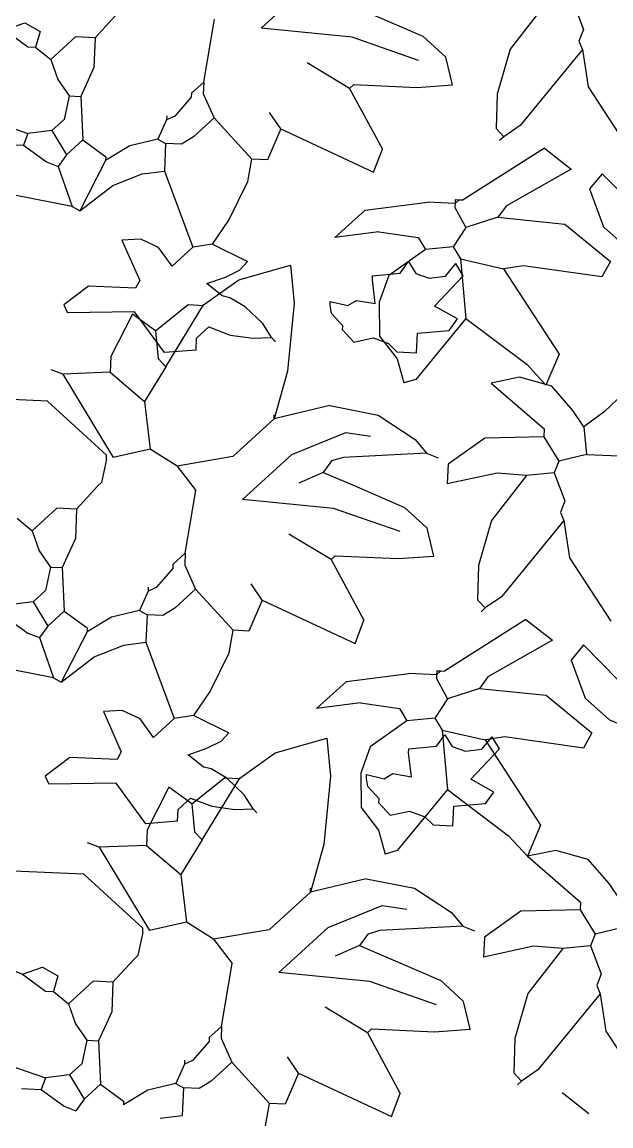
# Model space of a CAD drawing. Header units: inches. Extents: x 2960 to 8891, y 1487 to 4457.
# Drawn here: x 3143.7 to 3191.3, y 3438.8 to 3528.1 of the extents above; entities that cross this region are included whole.
import ezdxf

# ---------------------------------------------------------------- set-up
doc = ezdxf.new("R2010")
doc.units = ezdxf.units.IN
doc.header["$MEASUREMENT"] = 0
doc.layers.add('G-HEDGE', color=96, linetype='Continuous', lineweight=25)

msp = doc.modelspace()

# ---------------------------------------------------------------- linework, layer by layer
at = {"layer": 'G-HEDGE'}
for p, q in [((3162.971, 3527.612), (3166.96, 3531.247)), ((3185.936, 3529.548), (3183.109, 3525.923)), ((3188.18, 3529.77), (3189.039, 3527.498)), ((3151.242, 3528.682), (3149.566, 3526.84)), ((3171.993, 3528.735), (3176.066, 3526.961)), ((3142.251, 3527.478), (3143.873, 3528.046)), ((3143.873, 3528.046), (3145.119, 3527.353)), ((3158.348, 3523.265), (3159.207, 3528.335)), ((3142.251, 3527.478), (3144.107, 3526.12)), ((3145.119, 3527.353), (3144.745, 3526.092)), ((3147.972, 3526.909), (3145.977, 3525.081)), ((3149.566, 3526.84), (3147.972, 3526.909)), ((3149.566, 3526.84), (3149.467, 3524.446)), ((3170.342, 3526.882), (3162.971, 3527.612)), ((3175.715, 3525.015), (3170.342, 3526.882)), ((3176.066, 3526.961), (3177.908, 3525.285)), ((3189.039, 3527.498), (3188.679, 3526.556)), ((3144.107, 3526.12), (3144.745, 3526.092)), ((3144.745, 3526.092), (3145.977, 3525.081)), ((3183.109, 3525.923), (3182.071, 3522.282)), ((3188.97, 3525.905), (3183.913, 3519.741)), ((3188.679, 3526.556), (3188.97, 3525.905)), ((3188.97, 3525.904), (3189.426, 3522.883)), ((3145.977, 3525.081), (3146.546, 3523.46)), ((3178.448, 3523.027), (3177.908, 3525.285)), ((3149.467, 3524.446), (3148.402, 3522.102)), ((3170.137, 3522.751), (3166.715, 3524.816)), ((3146.546, 3523.46), (3147.446, 3522.144)), ((3158.348, 3523.265), (3157.35, 3522.351)), ((3158.348, 3523.265), (3158.306, 3522.309)), ((3157.35, 3522.351), (3157.336, 3522.032)), ((3170.137, 3522.751), (3170.469, 3523.056)), ((3170.137, 3522.751), (3172.796, 3517.847)), ((3170.469, 3523.056), (3175.566, 3522.833)), ((3175.566, 3522.833), (3178.448, 3523.027)), ((3189.426, 3522.883), (3192.764, 3517.759)), ((3147.446, 3522.144), (3147.044, 3520.246)), ((3147.446, 3522.144), (3148.402, 3522.102)), ((3148.402, 3522.102), (3148.567, 3518.584)), ((3157.336, 3522.032), (3155.993, 3520.495)), ((3158.306, 3522.309), (3159.178, 3520.356)), ((3182.071, 3522.282), (3181.987, 3519.506)), ((3164.567, 3519.482), (3163.667, 3520.798)), ((3140.976, 3520.192), (3144.121, 3519.097)), ((3147.044, 3520.246), (3146.047, 3519.332)), ((3155.341, 3520.203), (3154.635, 3518.639)), ((3155.355, 3520.523), (3155.341, 3520.203)), ((3155.993, 3520.495), (3155.341, 3520.203)), ((3159.178, 3520.356), (3157.516, 3518.832)), ((3159.178, 3520.356), (3162.226, 3517.03)), ((3183.913, 3519.741), (3182.597, 3518.84)), ((3144.121, 3519.097), (3143.76, 3518.155)), ((3146.047, 3519.332), (3144.121, 3519.097)), ((3146.047, 3519.332), (3147.237, 3517.365)), ((3157.516, 3518.832), (3156.533, 3518.236)), ((3164.567, 3519.482), (3163.5, 3516.975)), ((3164.567, 3519.482), (3172.075, 3515.963)), ((3181.987, 3519.506), (3182.597, 3518.84)), ((3182.597, 3518.84), (3182.265, 3518.536)), ((3142.168, 3518.225), (3143.76, 3518.155)), ((3143.76, 3518.155), (3145.616, 3516.797)), ((3148.567, 3518.584), (3147.237, 3517.365)), ((3148.567, 3518.584), (3150.423, 3517.226)), ((3152.376, 3518.099), (3150.409, 3516.908)), ((3154.635, 3518.639), (3152.376, 3518.099)), ((3154.635, 3518.639), (3155.258, 3518.292)), ((3155.258, 3518.292), (3155.161, 3516.062)), ((3156.533, 3518.236), (3155.258, 3518.292)), ((3185.886, 3517.914), (3179.32, 3513.732)), ((3185.886, 3517.914), (3188.047, 3516.224)), ((3147.237, 3517.365), (3146.558, 3516.437)), ((3150.423, 3517.226), (3150.409, 3516.908)), ((3161.905, 3515.212), (3162.226, 3517.03)), ((3163.5, 3516.975), (3162.226, 3517.03)), ((3172.075, 3515.963), (3172.796, 3517.847)), ((3145.616, 3516.797), (3146.558, 3516.437)), ((3146.558, 3516.437), (3147.694, 3513.196)), ((3150.409, 3516.908), (3148.317, 3512.849)), ((3188.047, 3516.224), (3182.81, 3513.26)), ((3150.985, 3514.89), (3153.371, 3515.83)), ((3153.371, 3515.83), (3155.161, 3516.062)), ((3155.161, 3516.062), (3157.446, 3509.898)), ((3160.361, 3512.085), (3161.905, 3515.212)), ((3190.553, 3515.849), (3189.541, 3514.617)), ((3193.373, 3512.974), (3190.553, 3515.849)), ((3147.694, 3513.196), (3141.364, 3514.429)), ((3148.317, 3512.849), (3150.985, 3514.89)), ((3189.541, 3514.617), (3190.673, 3511.556)), ((3171.39, 3512.894), (3176.438, 3513.538)), ((3178.668, 3513.441), (3176.438, 3513.538)), ((3178.668, 3513.441), (3178.654, 3513.122)), ((3178.682, 3513.76), (3178.668, 3513.441)), ((3179, 3513.746), (3178.668, 3513.441)), ((3178.682, 3513.76), (3179, 3513.746)), ((3179, 3513.746), (3179.32, 3513.732)), ((3147.694, 3513.196), (3148.317, 3512.849)), ((3168.949, 3510.697), (3171.39, 3512.894)), ((3178.654, 3513.122), (3179.541, 3511.487)), ((3182.81, 3513.26), (3182.132, 3512.332)), ((3159.053, 3510.146), (3160.361, 3512.085)), ((3182.132, 3512.332), (3179.541, 3511.487)), ((3182.132, 3512.332), (3187.533, 3511.778)), ((3187.533, 3511.778), (3191.232, 3508.743)), ((3172.504, 3511.156), (3168.949, 3510.697)), ((3172.504, 3511.156), (3175.676, 3510.698)), ((3179.541, 3511.487), (3178.516, 3509.937)), ((3190.673, 3511.556), (3192.648, 3509.781)), ((3153.259, 3510.552), (3151.725, 3510.466)), ((3151.725, 3510.466), (3153.179, 3507.211)), ((3154.695, 3509.875), (3153.259, 3510.552)), ((3155.783, 3508.374), (3154.695, 3509.875)), ((3157.446, 3509.898), (3155.783, 3508.374)), ((3159.053, 3510.146), (3157.446, 3509.898)), ((3159.053, 3510.146), (3161.865, 3508.747)), ((3175.676, 3510.698), (3176.272, 3509.715)), ((3178.516, 3509.937), (3176.272, 3509.715)), ((3178.516, 3509.937), (3179.111, 3508.953)), ((3176.272, 3509.715), (3173.307, 3507.61)), ((3179.111, 3508.953), (3182.588, 3508.163)), ((3179.111, 3508.953), (3179.54, 3504.146)), ((3160.102, 3507.489), (3161.241, 3508.054)), ((3161.19, 3507.263), (3165.347, 3508.464)), ((3161.241, 3508.054), (3161.865, 3508.747)), ((3165.347, 3508.464), (3165.652, 3505.38)), ((3174.229, 3507.815), (3174.908, 3508.743)), ((3174.908, 3508.743), (3175.49, 3507.789)), ((3177.88, 3507.57), (3178.732, 3508.576)), ((3179.327, 3507.593), (3178.732, 3508.576)), ((3184.195, 3508.411), (3182.588, 3508.163)), ((3182.588, 3508.163), (3187.075, 3501.264)), ((3190.54, 3507.497), (3184.195, 3508.411)), ((3191.232, 3508.743), (3190.54, 3507.497)), ((3153.179, 3507.211), (3152.832, 3506.587)), ((3158.317, 3505.239), (3161.19, 3507.263)), ((3158.595, 3506.975), (3160.102, 3507.489)), ((3171.972, 3507.274), (3171.985, 3507.594)), ((3172.206, 3505.349), (3171.972, 3507.274)), ((3171.985, 3507.594), (3174.229, 3507.815)), ((3173.307, 3507.61), (3172.533, 3505.473)), ((3175.49, 3507.789), (3176.563, 3507.399)), ((3176.563, 3507.399), (3177.88, 3507.57)), ((3176.986, 3505.141), (3179.327, 3507.593)), ((3149.009, 3506.754), (3147.028, 3505.244)), ((3152.832, 3506.587), (3149.009, 3506.754)), ((3159.828, 3505.963), (3158.595, 3506.975)), ((3160.44, 3505.816), (3159.828, 3505.963)), ((3161.698, 3505.086), (3160.44, 3505.816)), ((3165.652, 3505.38), (3165.119, 3499.875)), ((3168.553, 3505.208), (3168.567, 3505.527)), ((3168.567, 3505.527), (3169.994, 3505.185)), ((3169.994, 3505.185), (3170.705, 3505.598)), ((3170.705, 3505.598), (3172.206, 3505.349)), ((3172.533, 3505.473), (3172.559, 3502.708)), ((3147.028, 3505.244), (3147.319, 3504.593)), ((3152.749, 3504.675), (3147.319, 3504.593)), ((3152.582, 3504.499), (3150.836, 3501.063)), ((3154.438, 3503.14), (3152.582, 3504.499)), ((3155.159, 3501.379), (3152.749, 3504.675)), ((3154.438, 3503.14), (3157.084, 3505.26)), ((3155.269, 3500.231), (3158.317, 3505.239)), ((3157.084, 3505.26), (3158.358, 3505.204)), ((3163.105, 3503.734), (3161.698, 3505.086)), ((3168.66, 3504.546), (3168.553, 3505.208)), ((3169.574, 3503.548), (3168.66, 3504.546)), ((3178.856, 3504.101), (3176.986, 3505.141)), ((3163.831, 3502.596), (3163.105, 3503.734)), ((3179.54, 3504.146), (3175.494, 3499.214)), ((3178.176, 3503.173), (3178.856, 3504.101)), ((3179.54, 3504.146), (3184.485, 3500.419)), ((3154.438, 3503.14), (3154.659, 3500.896)), ((3157.764, 3502.541), (3158.761, 3503.456)), ((3158.761, 3503.456), (3160.484, 3502.804)), ((3160.484, 3502.804), (3162.349, 3502.539)), ((3169.56, 3503.23), (3169.574, 3503.548)), ((3169.865, 3502.898), (3169.56, 3503.23)), ((3169.865, 3502.898), (3170.474, 3502.233)), ((3172.559, 3502.708), (3173.971, 3500.877)), ((3175.545, 3501.373), (3175.614, 3502.966)), ((3175.614, 3502.966), (3178.176, 3503.173)), ((3157.722, 3501.586), (3157.764, 3502.541)), ((3162.349, 3502.539), (3163.831, 3502.596)), ((3163.831, 3502.596), (3164.135, 3502.264)), ((3170.474, 3502.233), (3172.045, 3502.569)), ((3172.045, 3502.569), (3173.279, 3502.115)), ((3173.279, 3502.115), (3173.951, 3501.442)), ((3150.836, 3501.063), (3150.78, 3499.789)), ((3157.722, 3501.586), (3155.159, 3501.379)), ((3173.951, 3501.442), (3175.545, 3501.373)), ((3187.075, 3501.264), (3186.008, 3498.756)), ((3155.269, 3500.231), (3153.55, 3497.433)), ((3154.659, 3500.896), (3155.269, 3500.231)), ((3173.971, 3500.877), (3174.524, 3498.938)), ((3184.485, 3500.419), (3186.008, 3498.756)), ((3146.943, 3499.637), (3146.001, 3499.997)), ((3150.78, 3499.789), (3146.943, 3499.637)), ((3146.943, 3499.637), (3151.022, 3492.903)), ((3150.78, 3499.789), (3153.55, 3497.433)), ((3165.119, 3499.875), (3164.023, 3496.019)), ((3175.494, 3499.214), (3174.524, 3498.938)), ((3183.87, 3499.39), (3181.568, 3498.91)), ((3186.477, 3498.662), (3183.87, 3499.39)), ((3181.568, 3498.91), (3185.876, 3495.211)), ((3188.176, 3496.706), (3186.477, 3498.662)), ((3145.699, 3497.457), (3135.376, 3497.907)), ((3150.488, 3493.098), (3145.699, 3497.457)), ((3153.55, 3497.433), (3154.021, 3493.582)), ((3192.316, 3498.1), (3190.724, 3496.595)), ((3168.539, 3497.1), (3164.023, 3496.019)), ((3168.539, 3497.1), (3172.44, 3496.33)), ((3189.076, 3495.391), (3188.176, 3496.706)), ((3190.724, 3496.595), (3189.076, 3495.391)), ((3164.023, 3496.019), (3160.698, 3492.972)), ((3164.023, 3496.019), (3164.036, 3496.338)), ((3172.44, 3496.33), (3175.432, 3494.357)), ((3165.459, 3493.142), (3169.822, 3494.925)), ((3169.822, 3494.925), (3171.823, 3494.634)), ((3185.876, 3495.211), (3185.848, 3494.574)), ((3189.076, 3495.391), (3189.297, 3493.147)), ((3175.432, 3494.357), (3176.351, 3493.247)), ((3181.055, 3494.464), (3178.09, 3492.358)), ((3185.848, 3494.574), (3181.055, 3494.464)), ((3185.848, 3494.574), (3187.039, 3492.607)), ((3150.474, 3492.779), (3150.488, 3493.098)), ((3154.021, 3493.582), (3151.022, 3492.903)), ((3156.195, 3492.211), (3154.021, 3493.582)), ((3160.698, 3492.972), (3156.195, 3492.211)), ((3161.469, 3489.507), (3165.459, 3493.142)), ((3169.632, 3492.901), (3168.663, 3492.625)), ((3176.351, 3493.247), (3169.632, 3492.901)), ((3176.351, 3493.247), (3177.293, 3492.887)), ((3189.297, 3493.147), (3187.039, 3492.607)), ((3189.297, 3493.147), (3194.395, 3492.925)), ((3150.474, 3492.779), (3150.073, 3490.881)), ((3156.195, 3492.211), (3157.705, 3490.23)), ((3168.663, 3492.625), (3167.984, 3491.697)), ((3178.09, 3492.358), (3178.021, 3490.766)), ((3187.039, 3492.607), (3186.679, 3491.665)), ((3167.984, 3491.697), (3166.031, 3490.824)), ((3167.984, 3491.697), (3170.491, 3490.63)), ((3182.067, 3491.637), (3178.021, 3490.766)), ((3184.434, 3491.443), (3181.607, 3487.818)), ((3184.434, 3491.444), (3182.067, 3491.637)), ((3186.679, 3491.665), (3184.435, 3491.444)), ((3186.679, 3491.665), (3187.537, 3489.393)), ((3149.741, 3490.577), (3148.064, 3488.735)), ((3150.073, 3490.881), (3149.741, 3490.577)), ((3156.846, 3485.16), (3157.705, 3490.23)), ((3170.491, 3490.63), (3174.564, 3488.856)), ((3168.84, 3488.777), (3161.469, 3489.507)), ((3187.537, 3489.393), (3187.177, 3488.451)), ((3146.471, 3488.804), (3144.476, 3486.976)), ((3148.064, 3488.735), (3146.471, 3488.804)), ((3148.064, 3488.735), (3147.965, 3486.341)), ((3174.213, 3486.91), (3168.84, 3488.777)), ((3174.564, 3488.856), (3176.406, 3487.18)), ((3187.177, 3488.451), (3187.468, 3487.8)), ((3143.243, 3487.987), (3144.476, 3486.976)), ((3181.607, 3487.818), (3180.569, 3484.177)), ((3187.468, 3487.8), (3182.411, 3481.636)), ((3187.468, 3487.799), (3187.924, 3484.778)), ((3144.476, 3486.976), (3145.044, 3485.355)), ((3168.635, 3484.646), (3165.213, 3486.711)), ((3176.946, 3484.922), (3176.406, 3487.18)), ((3147.965, 3486.341), (3146.9, 3483.997)), ((3145.044, 3485.355), (3145.944, 3484.039)), ((3156.846, 3485.16), (3155.848, 3484.246)), ((3156.846, 3485.16), (3156.804, 3484.204)), ((3168.635, 3484.646), (3168.967, 3484.951)), ((3168.967, 3484.951), (3174.064, 3484.728)), ((3174.064, 3484.728), (3176.946, 3484.922)), ((3145.944, 3484.039), (3145.542, 3482.141)), ((3145.944, 3484.039), (3146.9, 3483.997)), ((3146.9, 3483.997), (3147.065, 3480.478)), ((3155.848, 3484.246), (3155.834, 3483.927)), ((3156.804, 3484.204), (3157.676, 3482.251)), ((3168.635, 3484.646), (3171.294, 3479.742)), ((3180.569, 3484.177), (3180.485, 3481.401)), ((3187.924, 3484.778), (3191.262, 3479.654)), ((3155.834, 3483.927), (3154.491, 3482.39)), ((3153.853, 3482.418), (3153.839, 3482.098)), ((3154.491, 3482.39), (3153.839, 3482.098)), ((3157.676, 3482.251), (3156.015, 3480.727)), ((3157.676, 3482.251), (3160.724, 3478.925)), ((3163.065, 3481.377), (3162.165, 3482.693)), ((3145.542, 3482.141), (3144.545, 3481.227)), ((3153.839, 3482.098), (3153.133, 3480.534)), ((3163.065, 3481.377), (3161.998, 3478.87)), ((3163.065, 3481.377), (3170.573, 3477.858)), ((3180.485, 3481.401), (3181.095, 3480.735)), ((3182.411, 3481.636), (3181.095, 3480.735)), ((3144.545, 3481.227), (3142.619, 3480.992)), ((3144.545, 3481.227), (3145.736, 3479.26)), ((3147.065, 3480.478), (3145.736, 3479.26)), ((3147.065, 3480.478), (3148.921, 3479.121)), ((3153.133, 3480.534), (3150.875, 3479.993)), ((3153.133, 3480.534), (3153.756, 3480.187)), ((3156.015, 3480.727), (3155.031, 3480.131)), ((3181.095, 3480.735), (3180.763, 3480.431)), ((3142.258, 3480.05), (3144.114, 3478.692)), ((3150.875, 3479.993), (3148.907, 3478.803)), ((3153.756, 3480.187), (3153.659, 3477.957)), ((3155.031, 3480.131), (3153.756, 3480.187)), ((3170.573, 3477.858), (3171.294, 3479.742)), ((3184.384, 3479.809), (3177.818, 3475.627)), ((3184.384, 3479.809), (3186.545, 3478.119)), ((3144.114, 3478.692), (3145.056, 3478.332)), ((3145.736, 3479.26), (3145.056, 3478.332)), ((3148.907, 3478.803), (3146.815, 3474.744)), ((3148.921, 3479.121), (3148.907, 3478.803)), ((3160.403, 3477.107), (3160.724, 3478.925)), ((3161.998, 3478.87), (3160.724, 3478.925)), ((3145.056, 3478.332), (3146.192, 3475.091)), ((3149.483, 3476.784), (3151.869, 3477.725)), ((3151.869, 3477.725), (3153.659, 3477.957)), ((3153.659, 3477.957), (3155.944, 3471.792)), ((3186.545, 3478.119), (3181.308, 3475.155)), ((3189.051, 3477.744), (3188.039, 3476.512)), ((3191.871, 3474.869), (3189.051, 3477.744)), ((3158.86, 3473.98), (3160.403, 3477.107)), ((3146.192, 3475.091), (3139.862, 3476.324)), ((3146.815, 3474.744), (3149.483, 3476.784)), ((3188.039, 3476.512), (3189.171, 3473.451)), ((3146.192, 3475.091), (3146.815, 3474.744)), ((3169.889, 3474.789), (3174.936, 3475.433)), ((3177.166, 3475.336), (3174.936, 3475.433)), ((3177.166, 3475.336), (3177.153, 3475.017)), ((3177.18, 3475.655), (3177.166, 3475.336)), ((3177.499, 3475.641), (3177.166, 3475.336)), ((3177.18, 3475.655), (3177.499, 3475.641)), ((3177.499, 3475.641), (3177.818, 3475.627)), ((3181.308, 3475.155), (3180.63, 3474.227)), ((3167.447, 3472.592), (3169.889, 3474.789)), ((3177.153, 3475.017), (3178.039, 3473.382)), ((3180.63, 3474.227), (3178.039, 3473.382)), ((3180.63, 3474.227), (3186.032, 3473.672)), ((3157.551, 3472.041), (3158.86, 3473.98)), ((3178.039, 3473.382), (3177.014, 3471.831)), ((3186.032, 3473.672), (3189.73, 3470.638)), ((3189.171, 3473.451), (3191.146, 3471.676)), ((3151.757, 3472.447), (3150.223, 3472.361)), ((3150.223, 3472.361), (3151.677, 3469.106)), ((3153.193, 3471.77), (3151.757, 3472.447)), ((3171.002, 3473.051), (3167.447, 3472.592)), ((3171.002, 3473.051), (3174.174, 3472.593)), ((3174.174, 3472.593), (3174.77, 3471.609)), ((3154.281, 3470.269), (3153.193, 3471.77)), ((3155.944, 3471.792), (3154.281, 3470.269)), ((3157.551, 3472.041), (3155.944, 3471.792)), ((3157.551, 3472.041), (3160.363, 3470.642)), ((3174.77, 3471.609), (3171.805, 3469.505)), ((3177.014, 3471.831), (3174.77, 3471.609)), ((3177.014, 3471.831), (3177.609, 3470.848)), ((3191.146, 3471.676), (3194.785, 3470.152)), ((3159.739, 3469.949), (3160.363, 3470.642)), ((3177.609, 3470.848), (3181.086, 3470.058)), ((3177.609, 3470.848), (3178.038, 3466.041)), ((3189.73, 3470.638), (3189.038, 3469.392)), ((3158.601, 3469.384), (3159.739, 3469.949)), ((3164.128, 3469.005), (3168.285, 3470.205)), ((3168.285, 3470.205), (3168.59, 3467.121)), ((3177.167, 3469.556), (3177.846, 3470.484)), ((3177.846, 3470.484), (3178.427, 3469.53)), ((3180.817, 3469.312), (3181.669, 3470.317)), ((3182.693, 3470.306), (3181.086, 3470.058)), ((3181.086, 3470.058), (3185.573, 3463.158)), ((3182.264, 3469.334), (3181.669, 3470.317)), ((3189.038, 3469.392), (3182.693, 3470.306)), ((3151.677, 3469.106), (3151.33, 3468.482)), ((3157.093, 3468.869), (3158.601, 3469.384)), ((3158.326, 3467.858), (3157.093, 3468.869)), ((3161.254, 3466.98), (3164.128, 3469.005)), ((3171.805, 3469.505), (3171.031, 3467.368)), ((3174.909, 3469.016), (3174.923, 3469.335)), ((3175.144, 3467.09), (3174.909, 3469.016)), ((3174.923, 3469.335), (3177.167, 3469.556)), ((3178.427, 3469.53), (3179.501, 3469.14)), ((3179.501, 3469.14), (3180.817, 3469.312)), ((3179.923, 3466.882), (3182.264, 3469.334)), ((3147.507, 3468.649), (3145.526, 3467.139)), ((3151.33, 3468.482), (3147.507, 3468.649)), ((3145.526, 3467.139), (3145.817, 3466.488)), ((3157.375, 3464.882), (3160.022, 3467.001)), ((3158.938, 3467.711), (3158.326, 3467.858)), ((3160.196, 3466.981), (3158.938, 3467.711)), ((3160.022, 3467.001), (3161.296, 3466.946)), ((3168.59, 3467.121), (3168.057, 3461.616)), ((3171.031, 3467.368), (3171.057, 3464.603)), ((3171.49, 3466.949), (3171.504, 3467.268)), ((3171.504, 3467.268), (3172.932, 3466.927)), ((3172.932, 3466.927), (3173.642, 3467.339)), ((3173.642, 3467.339), (3175.144, 3467.09)), ((3151.247, 3466.57), (3145.817, 3466.488)), ((3153.657, 3463.273), (3151.247, 3466.57)), ((3155.519, 3466.24), (3153.773, 3462.804)), ((3157.375, 3464.882), (3155.519, 3466.24)), ((3158.206, 3461.972), (3161.254, 3466.98)), ((3161.603, 3465.629), (3160.196, 3466.981)), ((3171.597, 3466.287), (3171.49, 3466.949)), ((3172.512, 3465.29), (3171.597, 3466.287)), ((3181.793, 3465.843), (3179.923, 3466.882)), ((3156.262, 3464.436), (3157.259, 3465.351)), ((3157.259, 3465.351), (3158.983, 3464.699)), ((3162.329, 3464.491), (3161.603, 3465.629)), ((3172.498, 3464.971), (3172.512, 3465.29)), ((3178.038, 3466.041), (3173.992, 3461.109)), ((3178.038, 3466.041), (3182.983, 3462.314)), ((3181.114, 3464.915), (3181.793, 3465.843)), ((3156.22, 3463.481), (3156.262, 3464.436)), ((3157.375, 3464.882), (3157.596, 3462.638)), ((3158.983, 3464.699), (3160.847, 3464.434)), ((3160.847, 3464.434), (3162.329, 3464.491)), ((3162.329, 3464.491), (3162.633, 3464.159)), ((3171.057, 3464.603), (3172.469, 3462.772)), ((3172.803, 3464.639), (3172.498, 3464.971)), ((3172.803, 3464.639), (3173.412, 3463.974)), ((3178.482, 3463.114), (3178.552, 3464.707)), ((3178.552, 3464.707), (3181.114, 3464.915)), ((3156.22, 3463.481), (3153.657, 3463.273)), ((3173.412, 3463.974), (3174.983, 3464.31)), ((3174.983, 3464.31), (3176.217, 3463.856)), ((3176.217, 3463.856), (3176.889, 3463.184)), ((3153.773, 3462.804), (3153.718, 3461.53)), ((3157.596, 3462.638), (3158.206, 3461.972)), ((3172.469, 3462.772), (3173.022, 3460.833)), ((3176.889, 3463.184), (3178.482, 3463.114)), ((3185.573, 3463.158), (3184.506, 3460.651)), ((3149.88, 3461.378), (3148.939, 3461.739)), ((3158.206, 3461.972), (3156.488, 3459.174)), ((3182.983, 3462.314), (3184.506, 3460.651)), ((3153.718, 3461.53), (3149.88, 3461.378)), ((3149.88, 3461.378), (3153.959, 3454.644)), ((3153.718, 3461.53), (3156.488, 3459.174)), ((3168.057, 3461.616), (3166.96, 3457.76)), ((3173.992, 3461.109), (3173.022, 3460.833)), ((3186.808, 3461.131), (3184.506, 3460.651)), ((3189.415, 3460.403), (3186.808, 3461.131)), ((3184.506, 3460.651), (3188.813, 3456.953)), ((3191.114, 3458.448), (3189.415, 3460.403)), ((3148.636, 3459.198), (3138.313, 3459.648)), ((3153.426, 3454.84), (3148.636, 3459.198)), ((3156.488, 3459.174), (3156.959, 3455.323)), ((3171.477, 3458.841), (3166.96, 3457.76)), ((3166.96, 3457.76), (3166.974, 3458.079)), ((3171.477, 3458.841), (3175.378, 3458.072)), ((3175.378, 3458.072), (3178.37, 3456.098)), ((3192.014, 3457.132), (3191.114, 3458.448)), ((3166.96, 3457.76), (3163.636, 3454.713)), ((3168.396, 3454.884), (3172.76, 3456.666)), ((3172.76, 3456.666), (3174.76, 3456.375)), ((3188.785, 3456.315), (3183.992, 3456.205)), ((3188.813, 3456.953), (3188.785, 3456.315)), ((3188.785, 3456.315), (3189.977, 3454.348)), ((3178.37, 3456.098), (3179.289, 3454.989)), ((3183.992, 3456.205), (3181.028, 3454.099)), ((3153.412, 3454.52), (3153.01, 3452.623)), ((3153.412, 3454.52), (3153.426, 3454.84)), ((3156.959, 3455.323), (3153.96, 3454.644)), ((3159.133, 3453.952), (3156.959, 3455.323)), ((3163.636, 3454.713), (3159.133, 3453.952)), ((3164.406, 3451.248), (3168.396, 3454.884)), ((3172.57, 3454.643), (3171.6, 3454.366)), ((3179.289, 3454.989), (3172.57, 3454.643)), ((3179.289, 3454.989), (3180.231, 3454.629)), ((3192.235, 3454.888), (3189.977, 3454.348)), ((3159.133, 3453.952), (3160.643, 3451.971)), ((3171.6, 3454.366), (3170.922, 3453.438)), ((3181.028, 3454.099), (3180.958, 3452.507)), ((3189.977, 3454.348), (3189.616, 3453.406)), ((3170.922, 3453.438), (3168.969, 3452.566)), ((3170.922, 3453.438), (3173.429, 3452.371)), ((3185.004, 3453.378), (3180.958, 3452.507)), ((3187.372, 3453.185), (3184.545, 3449.559)), ((3187.372, 3453.185), (3185.004, 3453.378)), ((3189.616, 3453.406), (3187.372, 3453.185)), ((3189.616, 3453.406), (3190.475, 3451.134)), ((3140.239, 3452.542), (3143.687, 3451.114)), ((3152.678, 3452.318), (3151.002, 3450.476)), ((3153.01, 3452.623), (3152.678, 3452.318)), ((3159.783, 3446.901), (3160.643, 3451.971)), ((3173.429, 3452.371), (3177.502, 3450.597)), ((3143.687, 3451.114), (3145.308, 3451.682)), ((3143.687, 3451.114), (3145.543, 3449.756)), ((3145.308, 3451.682), (3146.555, 3450.989)), ((3146.555, 3450.989), (3146.181, 3449.729)), ((3171.777, 3450.518), (3164.406, 3451.248)), ((3190.475, 3451.134), (3190.115, 3450.192)), ((3149.408, 3450.545), (3147.413, 3448.717)), ((3151.002, 3450.476), (3149.408, 3450.545)), ((3151.002, 3450.476), (3150.903, 3448.082)), ((3177.151, 3448.651), (3171.777, 3450.518)), ((3177.502, 3450.597), (3179.344, 3448.921)), ((3190.115, 3450.192), (3190.405, 3449.541)), ((3145.543, 3449.756), (3146.181, 3449.729)), ((3146.181, 3449.729), (3147.413, 3448.717)), ((3184.545, 3449.559), (3183.506, 3445.918)), ((3190.405, 3449.541), (3185.348, 3443.377)), ((3190.405, 3449.541), (3190.862, 3446.519)), ((3147.413, 3448.717), (3147.981, 3447.096)), ((3171.572, 3446.387), (3168.151, 3448.452)), ((3179.883, 3446.663), (3179.344, 3448.921)), ((3150.903, 3448.082), (3149.837, 3445.739)), ((3147.981, 3447.096), (3148.882, 3445.78)), ((3159.783, 3446.901), (3158.786, 3445.987)), ((3159.783, 3446.901), (3159.742, 3445.945)), ((3171.572, 3446.387), (3171.905, 3446.692)), ((3171.905, 3446.692), (3177.002, 3446.469)), ((3177.002, 3446.469), (3179.883, 3446.663)), ((3190.862, 3446.519), (3194.2, 3441.395)), ((3148.882, 3445.78), (3148.48, 3443.882)), ((3148.882, 3445.78), (3149.837, 3445.739)), ((3149.837, 3445.739), (3150.003, 3442.22)), ((3158.772, 3445.668), (3157.428, 3444.131)), ((3158.786, 3445.987), (3158.772, 3445.668)), ((3159.742, 3445.945), (3160.614, 3443.992)), ((3171.572, 3446.387), (3174.231, 3441.483)), ((3183.506, 3445.918), (3183.423, 3443.142)), ((3142.412, 3443.828), (3145.557, 3442.733)), ((3148.48, 3443.882), (3147.482, 3442.968)), ((3156.777, 3443.84), (3156.071, 3442.275)), ((3156.791, 3444.159), (3156.777, 3443.84)), ((3157.428, 3444.131), (3156.777, 3443.84)), ((3160.614, 3443.992), (3158.952, 3442.468)), ((3160.614, 3443.992), (3163.662, 3440.667)), ((3166.003, 3443.118), (3165.103, 3444.434)), ((3147.482, 3442.968), (3145.557, 3442.733)), ((3147.482, 3442.968), (3148.673, 3441.001)), ((3166.003, 3443.118), (3164.936, 3440.611)), ((3166.003, 3443.118), (3173.511, 3439.599)), ((3183.423, 3443.142), (3184.033, 3442.477)), ((3185.348, 3443.377), (3184.033, 3442.477)), ((3145.557, 3442.733), (3145.196, 3441.791)), ((3150.003, 3442.22), (3148.673, 3441.001)), ((3150.003, 3442.22), (3151.859, 3440.862)), ((3156.071, 3442.275), (3153.812, 3441.735)), ((3156.071, 3442.275), (3156.694, 3441.928)), ((3158.952, 3442.468), (3157.969, 3441.872)), ((3184.033, 3442.477), (3183.7, 3442.172)), ((3143.604, 3441.861), (3145.196, 3441.791)), ((3145.196, 3441.791), (3147.052, 3440.433)), ((3153.812, 3441.735), (3151.845, 3440.544)), ((3156.694, 3441.928), (3156.596, 3439.698)), ((3157.969, 3441.872), (3156.694, 3441.928)), ((3173.511, 3439.599), (3174.231, 3441.483)), ((3187.321, 3441.55), (3189.483, 3439.861)), ((3147.052, 3440.433), (3147.994, 3440.073)), ((3148.673, 3441.001), (3147.994, 3440.073)), ((3151.859, 3440.862), (3151.845, 3440.544)), ((3163.341, 3438.848), (3163.662, 3440.667)), ((3164.936, 3440.611), (3163.662, 3440.667)), ((3154.807, 3439.466), (3156.596, 3439.698))]:
    msp.add_line(p, q, dxfattribs=at)
for centre in [(3145.699, 3497.457), (3148.636, 3459.198)]:
    msp.add_arc(centre, 0.0000399, 47.3475, 87.15048, dxfattribs=at)

doc.saveas('drawing.dxf')
